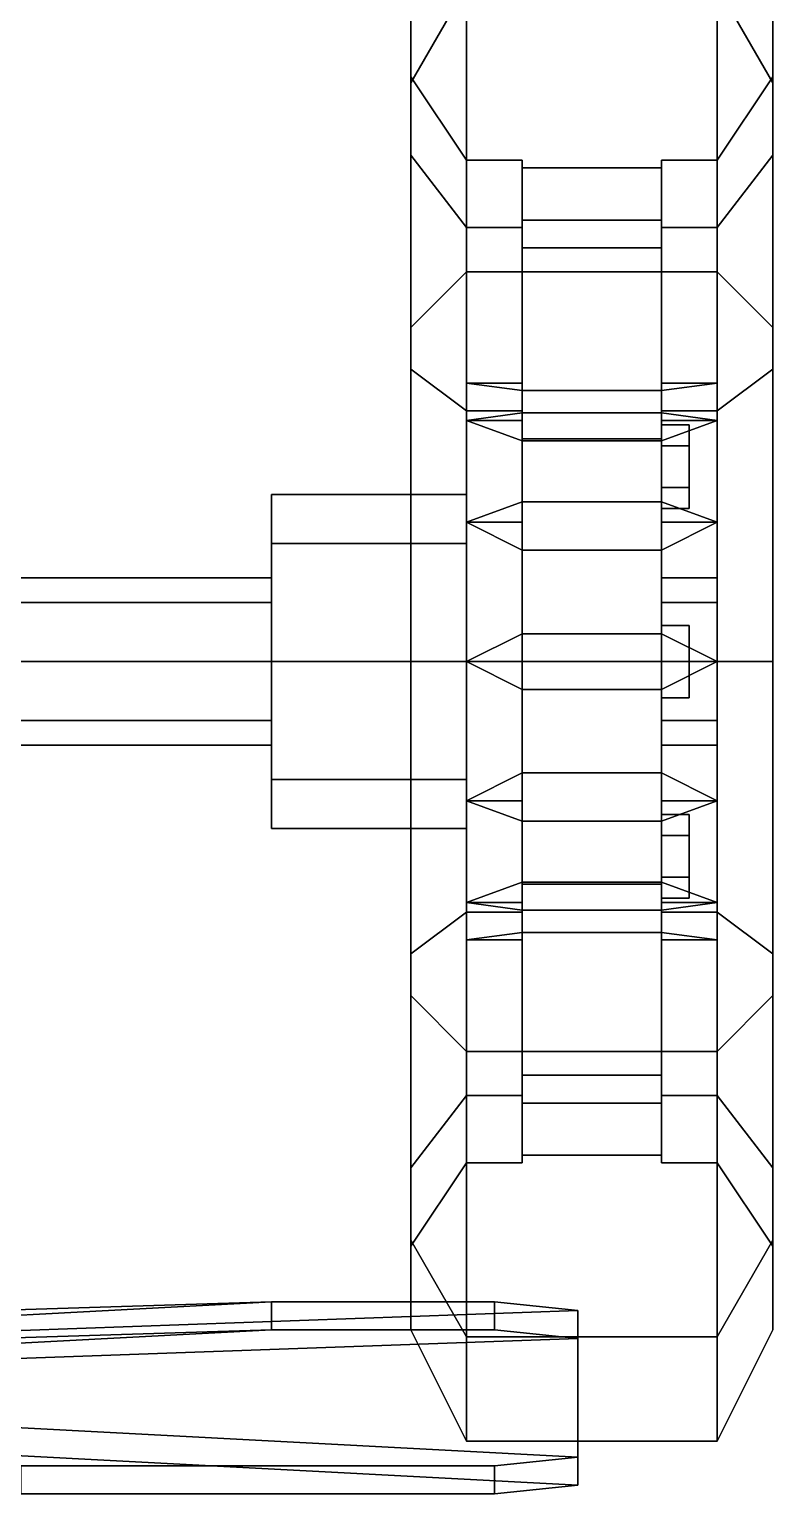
# Model space of a CAD drawing. Header units: millimetres. Extents: x -0.6 to 1, y -1.8 to 8.8.
# Drawn here: x 0.353 to 0.62, y -0.299 to 0.227 of the extents above; entities that cross this region are included whole.
import ezdxf

# ---------------------------------------------------------------- set-up
doc = ezdxf.new("R2010")
doc.units = ezdxf.units.MM
doc.layers.add('turret', color=2, linetype='Continuous')
doc.layers.add('wheels', color=2, linetype='Continuous')

msp = doc.modelspace()

# ---------------------------------------------------------------- linework, layer by layer
for points in [[(0.44, 0.03, 0.27), (0.44, 0.02121, 0.29121), (0.44, 0.04243, 0.31243), (0.44, 0.06, 0.27)], [(0.44, 0.02121, 0.24879), (0.44, 0.03, 0.27), (0.44, 0.06, 0.27), (0.44, 0.04243, 0.22757)], [(0.44, 0.04243, 0.22757), (0.44, 0.06, 0.27), (0.51, 0.06, 0.27), (0.51, 0.04243, 0.22757)], [(0.44, 0.06, 0.27), (0.44, 0.04243, 0.31243), (0.51, 0.04243, 0.31243), (0.51, 0.06, 0.27)], [(0.44, 0, 0.24), (0.44, 0.02121, 0.24879), (0.44, 0.04243, 0.22757), (0.44, 0, 0.21)], [(0.44, 0.02121, 0.29121), (0.44, 0, 0.3), (0.44, 0, 0.33), (0.44, 0.04243, 0.31243)], [(0.44, 0, 0.21), (0.44, 0.04243, 0.22757), (0.51, 0.04243, 0.22757), (0.51, 0, 0.21)], [(0.44, 0.04243, 0.31243), (0.44, 0, 0.33), (0.51, 0, 0.33), (0.51, 0.04243, 0.31243)], [(0.44, 0.03, 0.27), (0.44, 0.02121, 0.24879), (0.26, 0.02121, 0.24879), (0.26, 0.03, 0.27)], [(0.44, 0.02121, 0.29121), (0.44, 0.03, 0.27), (0.26, 0.03, 0.27), (0.26, 0.02121, 0.29121)], [(0.44, 0.02121, 0.24879), (0.44, 0, 0.24), (0.26, 0, 0.24), (0.26, 0.02121, 0.24879)], [(0.44, 0, 0.3), (0.44, 0.02121, 0.29121), (0.26, 0.02121, 0.29121), (0.26, 0, 0.3)], [(0.44, 0, 0.24), (0.44, -0.02121, 0.24879), (0.26, -0.02121, 0.24879), (0.26, 0, 0.24)], [(0.44, -0.02121, 0.29121), (0.44, 0, 0.3), (0.26, 0, 0.3), (0.26, -0.02121, 0.29121)], [(0.44, -0.02121, 0.24879), (0.44, 0, 0.24), (0.44, 0, 0.21), (0.44, -0.04243, 0.22757)], [(0.44, -0.04243, 0.22757), (0.44, 0, 0.21), (0.51, 0, 0.21), (0.51, -0.04243, 0.22757)], [(0.44, 0, 0.33), (0.44, -0.04243, 0.31243), (0.51, -0.04243, 0.31243), (0.51, 0, 0.33)], [(0.44, 0, 0.3), (0.44, -0.02121, 0.29121), (0.44, -0.04243, 0.31243), (0.44, 0, 0.33)], [(0.44, -0.02121, 0.24879), (0.44, -0.03, 0.27), (0.26, -0.03, 0.27), (0.26, -0.02121, 0.24879)], [(0.44, -0.03, 0.27), (0.44, -0.02121, 0.29121), (0.26, -0.02121, 0.29121), (0.26, -0.03, 0.27)], [(0.44, -0.03, 0.27), (0.44, -0.02121, 0.24879), (0.44, -0.04243, 0.22757), (0.44, -0.06, 0.27)], [(0.44, -0.02121, 0.29121), (0.44, -0.03, 0.27), (0.44, -0.06, 0.27), (0.44, -0.04243, 0.31243)], [(0.44, -0.06, 0.27), (0.44, -0.04243, 0.22757), (0.51, -0.04243, 0.22757), (0.51, -0.06, 0.27)], [(0.44, -0.04243, 0.31243), (0.44, -0.06, 0.27), (0.51, -0.06, 0.27), (0.51, -0.04243, 0.31243)]]:
    msp.add_3dface(points)
at = {"layer": 'turret'}
for points in [[(0.03, -0.25169, 0.94), (0.44, -0.23, 1.08), (0.52, -0.23, 1.08), (0.55, -0.2331, 1.06)], [(0.03, -0.25169, 0.94), (0.19, -0.23775, 1.03), (0.44, -0.23, 1.08)], [(0.44, -0.23, 1.08), (0.19, -0.23775, 1.03), (0.19, -0.24775, 1.03), (0.44, -0.24, 1.08)], [(0.52, -0.23, 1.08), (0.44, -0.23, 1.08), (0.44, -0.24, 1.08), (0.52, -0.24, 1.08)], [(0.55, -0.2331, 1.06), (0.52, -0.23, 1.08), (0.52, -0.24, 1.08), (0.55, -0.2431, 1.06)], [(0.08, -0.26099, 0.88), (0.03, -0.25169, 0.94), (0.55, -0.2331, 1.06), (0.55, -0.28577, 0.72)], [(0.55, -0.28577, 0.72), (0.55, -0.2331, 1.06), (0.55, -0.2431, 1.06), (0.55, -0.29577, 0.72)], [(0.55, -0.2431, 1.06), (0.52, -0.24, 1.08), (0.44, -0.24, 1.08), (0.03, -0.26169, 0.94)], [(0.44, -0.24, 1.08), (0.44, -0.24, 1.08), (0.19, -0.24775, 1.03), (0.03, -0.26169, 0.94)], [(0.55, -0.29577, 0.72), (0.55, -0.2431, 1.06), (0.03, -0.26169, 0.94), (0.08, -0.27099, 0.88)], [(0.08, -0.26099, 0.88), (0.55, -0.28577, 0.72), (0.52, -0.28887, 0.7), (0.35, -0.28887, 0.7)], [(0.35, -0.29887, 0.7), (0.52, -0.29887, 0.7), (0.55, -0.29577, 0.72), (0.08, -0.27099, 0.88)], [(0.35, -0.28887, 0.7), (0.52, -0.28887, 0.7), (0.52, -0.29887, 0.7), (0.35, -0.29887, 0.7)], [(0.52, -0.28887, 0.7), (0.55, -0.28577, 0.72), (0.55, -0.29577, 0.72), (0.52, -0.29887, 0.7)]]:
    msp.add_3dface(points, dxfattribs=at)
at = {"layer": 'wheels'}
for points in [[(0.51, 0.28, 0.27), (0.51, 0.24249, 0.13), (0.49, 0.20785, 0.15), (0.49, 0.24, 0.27)], [(0.51, 0.24249, 0.41), (0.51, 0.28, 0.27), (0.49, 0.24, 0.27), (0.49, 0.20785, 0.39)], [(0.6, 0.24249, 0.13), (0.6, 0.28, 0.27), (0.62, 0.24, 0.27), (0.62, 0.20785, 0.15)], [(0.6, 0.28, 0.27), (0.6, 0.24249, 0.41), (0.62, 0.20785, 0.39), (0.62, 0.24, 0.27)], [(0.51, 0.14, 0.51249), (0.51, 0.24249, 0.41), (0.49, 0.20785, 0.39), (0.49, 0.12, 0.47785)], [(0.51, 0.24249, 0.13), (0.51, 0.14, 0.02751), (0.49, 0.12, 0.06215), (0.49, 0.20785, 0.15)], [(0.51, 0.24249, 0.41), (0.51, 0.14, 0.51249), (0.6, 0.14, 0.51249), (0.6, 0.24249, 0.41)], [(0.51, 0.14, 0.02751), (0.51, 0.24249, 0.13), (0.6, 0.24249, 0.13), (0.6, 0.14, 0.02751)], [(0.6, 0.24249, 0.41), (0.6, 0.14, 0.51249), (0.62, 0.12, 0.47785), (0.62, 0.20785, 0.39)], [(0.6, 0.14, 0.02751), (0.6, 0.24249, 0.13), (0.62, 0.20785, 0.15), (0.62, 0.12, 0.06215)], [(0.49, 0.24, 0.27), (0.49, 0.20785, 0.15), (0.49, 0.18187, 0.165), (0.49, 0.21, 0.27)], [(0.49, 0.20785, 0.39), (0.49, 0.24, 0.27), (0.49, 0.21, 0.27), (0.49, 0.18187, 0.375)], [(0.62, 0.20785, 0.15), (0.62, 0.24, 0.27), (0.62, 0.21, 0.27), (0.62, 0.18187, 0.165)], [(0.62, 0.24, 0.27), (0.62, 0.20785, 0.39), (0.62, 0.18187, 0.375), (0.62, 0.21, 0.27)], [(0.49, 0.18187, 0.375), (0.49, 0.21, 0.27), (0.51, 0.18, 0.27), (0.51, 0.15588, 0.36)], [(0.49, 0.21, 0.27), (0.49, 0.18187, 0.165), (0.51, 0.15588, 0.18), (0.51, 0.18, 0.27)], [(0.49, 0.12, 0.47785), (0.49, 0.20785, 0.39), (0.49, 0.18187, 0.375), (0.49, 0.105, 0.45187)], [(0.49, 0.20785, 0.15), (0.49, 0.12, 0.06215), (0.49, 0.105, 0.08813), (0.49, 0.18187, 0.165)], [(0.62, 0.21, 0.27), (0.62, 0.18187, 0.375), (0.6, 0.15588, 0.36), (0.6, 0.18, 0.27)], [(0.62, 0.18187, 0.165), (0.62, 0.21, 0.27), (0.6, 0.18, 0.27), (0.6, 0.15588, 0.18)], [(0.62, 0.20785, 0.39), (0.62, 0.12, 0.47785), (0.62, 0.105, 0.45187), (0.62, 0.18187, 0.375)], [(0.62, 0.12, 0.06215), (0.62, 0.20785, 0.15), (0.62, 0.18187, 0.165), (0.62, 0.105, 0.08813)], [(0.49, 0.18187, 0.165), (0.49, 0.105, 0.08813), (0.51, 0.09, 0.11412), (0.51, 0.15588, 0.18)], [(0.49, 0.105, 0.45187), (0.49, 0.18187, 0.375), (0.51, 0.15588, 0.36), (0.51, 0.09, 0.42588)], [(0.51, 0.15588, 0.36), (0.51, 0.18, 0.27), (0.53, 0.18, 0.27), (0.53, 0.15588, 0.36)], [(0.51, 0.18, 0.27), (0.51, 0.15588, 0.18), (0.53, 0.15588, 0.18), (0.53, 0.18, 0.27)], [(0.53, 0.1, 0.27), (0.53, 0.18, 0.27), (0.53, 0.17732, 0.26), (0.53, 0.09732, 0.26)], [(0.53, 0.09732, 0.28), (0.53, 0.17732, 0.28), (0.53, 0.18, 0.27), (0.53, 0.1, 0.27)], [(0.53, 0.1, 0.27), (0.53, 0.18, 0.27), (0.53, 0.17732, 0.26), (0.53, 0.09732, 0.26)], [(0.53, 0.09732, 0.28), (0.53, 0.17732, 0.28), (0.53, 0.18, 0.27), (0.53, 0.1, 0.27)], [(0.6, 0.18, 0.27), (0.6, 0.15588, 0.36), (0.58, 0.15588, 0.36), (0.58, 0.18, 0.27)], [(0.6, 0.15588, 0.18), (0.6, 0.18, 0.27), (0.58, 0.18, 0.27), (0.58, 0.15588, 0.18)], [(0.58, 0.09732, 0.26), (0.58, 0.17732, 0.26), (0.58, 0.18, 0.27), (0.58, 0.1, 0.27)], [(0.58, 0.1, 0.27), (0.58, 0.18, 0.27), (0.58, 0.17732, 0.28), (0.58, 0.09732, 0.28)], [(0.62, 0.105, 0.08813), (0.62, 0.18187, 0.165), (0.6, 0.15588, 0.18), (0.6, 0.09, 0.11412)], [(0.62, 0.18187, 0.375), (0.62, 0.105, 0.45187), (0.6, 0.09, 0.42588), (0.6, 0.15588, 0.36)], [(0.53, 0.15856, 0.35), (0.53, 0.17732, 0.28), (0.58, 0.17732, 0.28), (0.58, 0.15856, 0.35)], [(0.53, 0.17732, 0.26), (0.53, 0.15856, 0.19), (0.58, 0.15856, 0.19), (0.58, 0.17732, 0.26)], [(0.53, 0.09732, 0.26), (0.53, 0.17732, 0.26), (0.58, 0.17732, 0.26), (0.58, 0.09732, 0.26)], [(0.58, 0.09732, 0.28), (0.58, 0.17732, 0.28), (0.53, 0.17732, 0.28), (0.53, 0.09732, 0.28)], [(0.53, 0.0866, 0.32), (0.53, 0.15588, 0.36), (0.53, 0.15856, 0.35), (0.53, 0.08928, 0.31)], [(0.53, 0.08928, 0.31), (0.53, 0.15856, 0.35), (0.58, 0.15856, 0.35), (0.58, 0.08928, 0.31)], [(0.53, 0.0866, 0.32), (0.53, 0.15588, 0.36), (0.53, 0.15856, 0.35), (0.53, 0.08928, 0.31)], [(0.53, 0.08928, 0.23), (0.53, 0.15856, 0.19), (0.53, 0.15588, 0.18), (0.53, 0.0866, 0.22)], [(0.53, 0.08928, 0.23), (0.53, 0.15856, 0.19), (0.53, 0.15588, 0.18), (0.53, 0.0866, 0.22)], [(0.58, 0.08928, 0.23), (0.58, 0.15856, 0.19), (0.53, 0.15856, 0.19), (0.53, 0.08928, 0.23)], [(0.58, 0.08928, 0.31), (0.58, 0.15856, 0.35), (0.58, 0.15588, 0.36), (0.58, 0.0866, 0.32)], [(0.58, 0.0866, 0.22), (0.58, 0.15588, 0.18), (0.58, 0.15856, 0.19), (0.58, 0.08928, 0.23)], [(0.51, 0.15588, 0.18), (0.51, 0.09, 0.11412), (0.53, 0.09, 0.11412), (0.53, 0.15588, 0.18)], [(0.51, 0.09, 0.42588), (0.51, 0.15588, 0.36), (0.53, 0.15588, 0.36), (0.53, 0.09, 0.42588)], [(0.53, 0.07928, 0.32732), (0.53, 0.14856, 0.36732), (0.53, 0.15588, 0.36), (0.53, 0.0866, 0.32)], [(0.53, 0.07928, 0.32732), (0.53, 0.14856, 0.36732), (0.53, 0.15588, 0.36), (0.53, 0.0866, 0.32)], [(0.53, 0.0866, 0.22), (0.53, 0.15588, 0.18), (0.53, 0.14856, 0.17268), (0.53, 0.07928, 0.21268)], [(0.53, 0.0866, 0.22), (0.53, 0.15588, 0.18), (0.53, 0.14856, 0.17268), (0.53, 0.07928, 0.21268)], [(0.6, 0.09, 0.11412), (0.6, 0.15588, 0.18), (0.58, 0.15588, 0.18), (0.58, 0.09, 0.11412)], [(0.6, 0.15588, 0.36), (0.6, 0.09, 0.42588), (0.58, 0.09, 0.42588), (0.58, 0.15588, 0.36)], [(0.58, 0.0866, 0.32), (0.58, 0.15588, 0.36), (0.58, 0.14856, 0.36732), (0.58, 0.07928, 0.32732)], [(0.58, 0.07928, 0.21268), (0.58, 0.14856, 0.17268), (0.58, 0.15588, 0.18), (0.58, 0.0866, 0.22)], [(0.53, 0.14856, 0.17268), (0.53, 0.09732, 0.12144), (0.58, 0.09732, 0.12144), (0.58, 0.14856, 0.17268)], [(0.53, 0.09732, 0.41856), (0.53, 0.14856, 0.36732), (0.58, 0.14856, 0.36732), (0.58, 0.09732, 0.41856)], [(0.58, 0.07928, 0.32732), (0.58, 0.14856, 0.36732), (0.53, 0.14856, 0.36732), (0.53, 0.07928, 0.32732)], [(0.53, 0.07928, 0.21268), (0.53, 0.14856, 0.17268), (0.58, 0.14856, 0.17268), (0.58, 0.07928, 0.21268)], [(0.51, 0, 0.55), (0.51, 0.14, 0.51249), (0.49, 0.12, 0.47785), (0.49, 0, 0.51)], [(0.51, 0.14, 0.02751), (0.51, 0, -0.01), (0.49, 0, 0.03), (0.49, 0.12, 0.06215)], [(0.51, 0.14, 0.51249), (0.51, 0, 0.55), (0.6, 0, 0.55), (0.6, 0.14, 0.51249)], [(0.51, 0, -0.01), (0.51, 0.14, 0.02751), (0.6, 0.14, 0.02751), (0.6, 0, -0.01)], [(0.6, 0.14, 0.51249), (0.6, 0, 0.55), (0.62, 0, 0.51), (0.62, 0.12, 0.47785)], [(0.6, 0, -0.01), (0.6, 0.14, 0.02751), (0.62, 0.12, 0.06215), (0.62, 0, 0.03)], [(0.49, 0, 0.51), (0.49, 0.12, 0.47785), (0.49, 0.105, 0.45187), (0.49, 0, 0.48)], [(0.49, 0.12, 0.06215), (0.49, 0, 0.03), (0.49, 0, 0.06), (0.49, 0.105, 0.08813)], [(0.62, 0.12, 0.47785), (0.62, 0, 0.51), (0.62, 0, 0.48), (0.62, 0.105, 0.45187)], [(0.62, 0, 0.03), (0.62, 0.12, 0.06215), (0.62, 0.105, 0.08813), (0.62, 0, 0.06)], [(0.49, 0, 0.48), (0.49, 0.105, 0.45187), (0.51, 0.09, 0.42588), (0.51, 0, 0.45)], [(0.49, 0.105, 0.08813), (0.49, 0, 0.06), (0.51, 0, 0.09), (0.51, 0.09, 0.11412)], [(0.51, -0.05, 0.3566), (0.51, 0.0866, 0.32), (0.51, 0.1, 0.27), (0.51, -0.0866, 0.32)], [(0.53, 0.08928, 0.31), (0.53, 0.09732, 0.28), (0.51, 0.1, 0.27), (0.51, 0.0866, 0.32)], [(0.51, -0.0866, 0.32), (0.51, 0.1, 0.27), (0.51, 0.0866, 0.22), (0.51, -0.1, 0.27)], [(0.53, 0.08928, 0.31), (0.53, 0.09732, 0.28), (0.51, 0.1, 0.27), (0.51, 0.0866, 0.32)], [(0.53, 0.09732, 0.26), (0.53, 0.08928, 0.23), (0.51, 0.0866, 0.22), (0.51, 0.1, 0.27)], [(0.53, 0.1, 0.27), (0.53, 0.09732, 0.26), (0.51, 0.1, 0.27)], [(0.53, 0.09732, 0.28), (0.53, 0.1, 0.27), (0.51, 0.1, 0.27)], [(0.53, 0.09732, 0.28), (0.53, 0.1, 0.27), (0.51, 0.1, 0.27)], [(0.53, 0.09732, 0.26), (0.53, 0.08928, 0.23), (0.51, 0.0866, 0.22), (0.51, 0.1, 0.27)], [(0.53, 0.1, 0.27), (0.53, 0.09732, 0.26), (0.51, 0.1, 0.27)], [(0.58, 0.09732, 0.28), (0.58, 0.08928, 0.31), (0.6, 0.0866, 0.32), (0.6, 0.1, 0.27)], [(0.58, 0.1, 0.27), (0.58, 0.09732, 0.28), (0.6, 0.1, 0.27)], [(0.58, 0.08928, 0.23), (0.58, 0.09732, 0.26), (0.6, 0.1, 0.27), (0.6, 0.0866, 0.22)], [(0.58, 0.09732, 0.26), (0.58, 0.1, 0.27), (0.6, 0.1, 0.27)], [(0.62, 0.105, 0.45187), (0.62, 0, 0.48), (0.6, 0, 0.45), (0.6, 0.09, 0.42588)], [(0.62, 0, 0.06), (0.62, 0.105, 0.08813), (0.6, 0.09, 0.11412), (0.6, 0, 0.09)], [(0.6, -0.0866, 0.22), (0.6, 0.1, 0.27), (0.6, 0.0866, 0.32), (0.6, -0.1, 0.27)], [(0.6, -0.05, 0.1834), (0.6, 0.0866, 0.22), (0.6, 0.1, 0.27), (0.6, -0.0866, 0.22)], [(0.53, 0.05732, 0.19072), (0.53, 0.09732, 0.12144), (0.53, 0.09, 0.11412), (0.53, 0.05, 0.1834)], [(0.53, 0.05732, 0.19072), (0.53, 0.09732, 0.12144), (0.53, 0.09, 0.11412), (0.53, 0.05, 0.1834)], [(0.58, 0.05732, 0.19072), (0.58, 0.09732, 0.12144), (0.53, 0.09732, 0.12144), (0.53, 0.05732, 0.19072)], [(0.53, 0.05, 0.3566), (0.53, 0.09, 0.42588), (0.53, 0.09732, 0.41856), (0.53, 0.05732, 0.34928)], [(0.53, 0.05732, 0.34928), (0.53, 0.09732, 0.41856), (0.58, 0.09732, 0.41856), (0.58, 0.05732, 0.34928)], [(0.53, 0.05, 0.3566), (0.53, 0.09, 0.42588), (0.53, 0.09732, 0.41856), (0.53, 0.05732, 0.34928)], [(0.58, 0.08928, 0.31), (0.58, 0.09732, 0.28), (0.53, 0.09732, 0.28), (0.53, 0.08928, 0.31)], [(0.58, 0.09732, 0.26), (0.58, 0.08928, 0.23), (0.53, 0.08928, 0.23), (0.53, 0.09732, 0.26)], [(0.58, 0.05, 0.1834), (0.58, 0.09, 0.11412), (0.58, 0.09732, 0.12144), (0.58, 0.05732, 0.19072)], [(0.58, 0.05732, 0.34928), (0.58, 0.09732, 0.41856), (0.58, 0.09, 0.42588), (0.58, 0.05, 0.3566)], [(0.51, 0, 0.45), (0.51, 0.09, 0.42588), (0.53, 0.09, 0.42588), (0.53, 0, 0.45)], [(0.51, 0.09, 0.11412), (0.51, 0, 0.09), (0.53, 0, 0.09), (0.53, 0.09, 0.11412)], [(0.53, 0.05, 0.1834), (0.53, 0.09, 0.11412), (0.53, 0.08, 0.11144), (0.53, 0.04, 0.18072)], [(0.53, 0.05, 0.1834), (0.53, 0.09, 0.11412), (0.53, 0.08, 0.11144), (0.53, 0.04, 0.18072)], [(0.53, 0.04, 0.35928), (0.53, 0.08, 0.42856), (0.53, 0.09, 0.42588), (0.53, 0.05, 0.3566)], [(0.53, 0.04, 0.35928), (0.53, 0.08, 0.42856), (0.53, 0.09, 0.42588), (0.53, 0.05, 0.3566)], [(0.58, 0.04, 0.18072), (0.58, 0.08, 0.11144), (0.58, 0.09, 0.11412), (0.58, 0.05, 0.1834)], [(0.6, 0.09, 0.42588), (0.6, 0, 0.45), (0.58, 0, 0.45), (0.58, 0.09, 0.42588)], [(0.58, 0.05, 0.3566), (0.58, 0.09, 0.42588), (0.58, 0.08, 0.42856), (0.58, 0.04, 0.35928)], [(0.6, 0, 0.09), (0.6, 0.09, 0.11412), (0.58, 0.09, 0.11412), (0.58, 0, 0.09)], [(0.53, 0.0866, 0.32), (0.53, 0.08928, 0.31), (0.51, 0.0866, 0.32)], [(0.53, 0.0866, 0.32), (0.53, 0.08928, 0.31), (0.51, 0.0866, 0.32)], [(0.53, 0.08928, 0.23), (0.53, 0.0866, 0.22), (0.51, 0.0866, 0.22)], [(0.53, 0.08928, 0.23), (0.53, 0.0866, 0.22), (0.51, 0.0866, 0.22)], [(0.51, 0, 0.37), (0.51, 0.05, 0.3566), (0.51, 0.0866, 0.32), (0.51, -0.05, 0.3566)], [(0.53, 0.05732, 0.34928), (0.53, 0.07928, 0.32732), (0.51, 0.0866, 0.32), (0.51, 0.05, 0.3566)], [(0.53, 0.07928, 0.32732), (0.53, 0.0866, 0.32), (0.51, 0.0866, 0.32)], [(0.53, 0.05732, 0.34928), (0.53, 0.07928, 0.32732), (0.51, 0.0866, 0.32), (0.51, 0.05, 0.3566)], [(0.53, 0.07928, 0.32732), (0.53, 0.0866, 0.32), (0.51, 0.0866, 0.32)], [(0.53, 0.07928, 0.21268), (0.53, 0.05732, 0.19072), (0.51, 0.05, 0.1834), (0.51, 0.0866, 0.22)], [(0.53, 0.0866, 0.22), (0.53, 0.07928, 0.21268), (0.51, 0.0866, 0.22)], [(0.51, -0.1, 0.27), (0.51, 0.0866, 0.22), (0.51, 0.05, 0.1834), (0.51, -0.0866, 0.22)], [(0.53, 0.07928, 0.21268), (0.53, 0.05732, 0.19072), (0.51, 0.05, 0.1834), (0.51, 0.0866, 0.22)], [(0.53, 0.0866, 0.22), (0.53, 0.07928, 0.21268), (0.51, 0.0866, 0.22)], [(0.58, 0.08928, 0.31), (0.58, 0.0866, 0.32), (0.6, 0.0866, 0.32)], [(0.58, 0.0866, 0.22), (0.58, 0.08928, 0.23), (0.6, 0.0866, 0.22)], [(0.58, 0.07928, 0.32732), (0.58, 0.05732, 0.34928), (0.6, 0.05, 0.3566), (0.6, 0.0866, 0.32)], [(0.58, 0.0866, 0.32), (0.58, 0.07928, 0.32732), (0.6, 0.0866, 0.32)], [(0.58, 0.05732, 0.19072), (0.58, 0.07928, 0.21268), (0.6, 0.0866, 0.22), (0.6, 0.05, 0.1834)], [(0.58, 0.07928, 0.21268), (0.58, 0.0866, 0.22), (0.6, 0.0866, 0.22)], [(0.58, 0.0775, 0.25701), (0.58, 0.085, 0.27), (0.59, 0.085, 0.27), (0.59, 0.0775, 0.25701)], [(0.58, 0.085, 0.27), (0.58, 0.0775, 0.28299), (0.59, 0.0775, 0.28299), (0.59, 0.085, 0.27)], [(0.59, 0.0625, 0.25701), (0.59, 0.0775, 0.25701), (0.59, 0.085, 0.27), (0.59, 0.055, 0.27)], [(0.59, 0.055, 0.27), (0.59, 0.085, 0.27), (0.59, 0.0775, 0.28299), (0.59, 0.0625, 0.28299)], [(0.6, -0.1, 0.27), (0.6, 0.0866, 0.32), (0.6, 0.05, 0.3566), (0.6, -0.0866, 0.32)], [(0.6, 0, 0.17), (0.6, 0.05, 0.1834), (0.6, 0.0866, 0.22), (0.6, -0.05, 0.1834)], [(0.53, 0.04, 0.18072), (0.53, 0.08, 0.11144), (0.58, 0.08, 0.11144), (0.58, 0.04, 0.18072)], [(0.53, 0.01, 0.44732), (0.53, 0.08, 0.42856), (0.58, 0.08, 0.42856), (0.58, 0.01, 0.44732)], [(0.58, 0.04, 0.35928), (0.58, 0.08, 0.42856), (0.53, 0.08, 0.42856), (0.53, 0.04, 0.35928)], [(0.53, 0.08, 0.11144), (0.53, 0.01, 0.09268), (0.58, 0.01, 0.09268), (0.58, 0.08, 0.11144)], [(0.58, 0.05732, 0.34928), (0.58, 0.07928, 0.32732), (0.53, 0.07928, 0.32732), (0.53, 0.05732, 0.34928)], [(0.58, 0.07928, 0.21268), (0.58, 0.05732, 0.19072), (0.53, 0.05732, 0.19072), (0.53, 0.07928, 0.21268)], [(0.58, 0.0625, 0.25701), (0.58, 0.0775, 0.25701), (0.59, 0.0775, 0.25701), (0.59, 0.0625, 0.25701)], [(0.58, 0.0775, 0.28299), (0.58, 0.0625, 0.28299), (0.59, 0.0625, 0.28299), (0.59, 0.0775, 0.28299)], [(0.58, 0.055, 0.27), (0.58, 0.0625, 0.25701), (0.59, 0.0625, 0.25701), (0.59, 0.055, 0.27)], [(0.58, 0.0625, 0.28299), (0.58, 0.055, 0.27), (0.59, 0.055, 0.27), (0.59, 0.0625, 0.28299)], [(0.53, 0.05, 0.3566), (0.53, 0.05732, 0.34928), (0.51, 0.05, 0.3566)], [(0.53, 0.05, 0.3566), (0.53, 0.05732, 0.34928), (0.51, 0.05, 0.3566)], [(0.53, 0.05732, 0.19072), (0.53, 0.05, 0.1834), (0.51, 0.05, 0.1834)], [(0.53, 0.05732, 0.19072), (0.53, 0.05, 0.1834), (0.51, 0.05, 0.1834)], [(0.58, 0.05732, 0.34928), (0.58, 0.05, 0.3566), (0.6, 0.05, 0.3566)], [(0.58, 0.05, 0.1834), (0.58, 0.05732, 0.19072), (0.6, 0.05, 0.1834)], [(0.53, 0.04, 0.35928), (0.53, 0.05, 0.3566), (0.51, 0.05, 0.3566)], [(0.53, 0.01, 0.36732), (0.53, 0.04, 0.35928), (0.51, 0.05, 0.3566), (0.51, 0, 0.37)], [(0.53, 0.01, 0.36732), (0.53, 0.04, 0.35928), (0.51, 0.05, 0.3566), (0.51, 0, 0.37)], [(0.53, 0.04, 0.35928), (0.53, 0.05, 0.3566), (0.51, 0.05, 0.3566)], [(0.51, -0.0866, 0.22), (0.51, 0.05, 0.1834), (0.51, 0, 0.17), (0.51, -0.05, 0.1834)], [(0.53, 0.04, 0.18072), (0.53, 0.01, 0.17268), (0.51, 0, 0.17), (0.51, 0.05, 0.1834)], [(0.53, 0.05, 0.1834), (0.53, 0.04, 0.18072), (0.51, 0.05, 0.1834)], [(0.53, 0.05, 0.1834), (0.53, 0.04, 0.18072), (0.51, 0.05, 0.1834)], [(0.53, 0.04, 0.18072), (0.53, 0.01, 0.17268), (0.51, 0, 0.17), (0.51, 0.05, 0.1834)], [(0.58, 0.04, 0.35928), (0.58, 0.01, 0.36732), (0.6, 0, 0.37), (0.6, 0.05, 0.3566)], [(0.58, 0.05, 0.3566), (0.58, 0.04, 0.35928), (0.6, 0.05, 0.3566)], [(0.58, 0.04, 0.18072), (0.58, 0.05, 0.1834), (0.6, 0.05, 0.1834)], [(0.58, 0.01, 0.17268), (0.58, 0.04, 0.18072), (0.6, 0.05, 0.1834), (0.6, 0, 0.17)], [(0.6, -0.0866, 0.32), (0.6, 0.05, 0.3566), (0.6, 0, 0.37), (0.6, -0.05, 0.3566)], [(0.58, 0.01, 0.36732), (0.58, 0.04, 0.35928), (0.53, 0.04, 0.35928), (0.53, 0.01, 0.36732)], [(0.58, 0.04, 0.18072), (0.58, 0.01, 0.17268), (0.53, 0.01, 0.17268), (0.53, 0.04, 0.18072)], [(0.58, 0.02121, 0.24879), (0.58, 0.03, 0.27), (0.6, 0.03, 0.27), (0.6, 0.02121, 0.24879)], [(0.58, 0.03, 0.27), (0.58, 0.02121, 0.29121), (0.6, 0.02121, 0.29121), (0.6, 0.03, 0.27)], [(0.6, 0, 0.24), (0.6, 0.02121, 0.24879), (0.6, 0.03, 0.27), (0.6, -0.02121, 0.24879)], [(0.6, -0.02121, 0.24879), (0.6, 0.03, 0.27), (0.6, 0.02121, 0.29121), (0.6, -0.03, 0.27)], [(0.58, 0, 0.24), (0.58, 0.02121, 0.24879), (0.6, 0.02121, 0.24879), (0.6, 0, 0.24)], [(0.58, 0.02121, 0.29121), (0.58, 0, 0.3), (0.6, 0, 0.3), (0.6, 0.02121, 0.29121)], [(0.6, -0.03, 0.27), (0.6, 0.02121, 0.29121), (0.6, 0, 0.3), (0.6, -0.02121, 0.29121)], [(0.58, 0.01299, 0.3475), (0.58, 0, 0.355), (0.59, 0, 0.355), (0.59, 0.01299, 0.3475)], [(0.58, 0.01299, 0.3325), (0.58, 0.01299, 0.3475), (0.59, 0.01299, 0.3475), (0.59, 0.01299, 0.3325)], [(0.58, 0, 0.325), (0.58, 0.01299, 0.3325), (0.59, 0.01299, 0.3325), (0.59, 0, 0.325)], [(0.58, 0.01299, 0.2075), (0.58, 0, 0.215), (0.59, 0, 0.215), (0.59, 0.01299, 0.2075)], [(0.58, 0.01299, 0.1925), (0.58, 0.01299, 0.2075), (0.59, 0.01299, 0.2075), (0.59, 0.01299, 0.1925)], [(0.58, 0, 0.185), (0.58, 0.01299, 0.1925), (0.59, 0.01299, 0.1925), (0.59, 0, 0.185)], [(0.59, 0.01299, 0.3325), (0.59, 0.01299, 0.3475), (0.59, 0, 0.355), (0.59, 0, 0.325)], [(0.59, 0, 0.215), (0.59, 0, 0.185), (0.59, 0.01299, 0.1925), (0.59, 0.01299, 0.2075)], [(0.53, 0, 0.37), (0.53, 0.01, 0.36732), (0.51, 0, 0.37)], [(0.53, 0, 0.37), (0.53, 0.01, 0.36732), (0.51, 0, 0.37)], [(0.53, 0.01, 0.17268), (0.53, 0, 0.17), (0.51, 0, 0.17)], [(0.53, 0.01, 0.17268), (0.53, 0, 0.17), (0.51, 0, 0.17)], [(0.53, 0.01, 0.17268), (0.53, 0.01, 0.09268), (0.53, 0, 0.09), (0.53, 0, 0.17)], [(0.53, 0.01, 0.17268), (0.53, 0.01, 0.09268), (0.53, 0, 0.09), (0.53, 0, 0.17)], [(0.58, 0.01, 0.17268), (0.58, 0.01, 0.09268), (0.53, 0.01, 0.09268), (0.53, 0.01, 0.17268)], [(0.53, 0, 0.37), (0.53, 0, 0.45), (0.53, 0.01, 0.44732), (0.53, 0.01, 0.36732)], [(0.53, 0, 0.37), (0.53, 0, 0.45), (0.53, 0.01, 0.44732), (0.53, 0.01, 0.36732)], [(0.53, 0.01, 0.36732), (0.53, 0.01, 0.44732), (0.58, 0.01, 0.44732), (0.58, 0.01, 0.36732)], [(0.58, 0, 0.17), (0.58, 0, 0.09), (0.58, 0.01, 0.09268), (0.58, 0.01, 0.17268)], [(0.58, 0.01, 0.36732), (0.58, 0, 0.37), (0.6, 0, 0.37)], [(0.58, 0.01, 0.36732), (0.58, 0.01, 0.44732), (0.58, 0, 0.45), (0.58, 0, 0.37)], [(0.58, 0, 0.17), (0.58, 0.01, 0.17268), (0.6, 0, 0.17)], [(0.49, -0.105, 0.45187), (0.49, 0, 0.48), (0.51, 0, 0.45), (0.51, -0.09, 0.42588)], [(0.51, 0, -0.01), (0.51, -0.14, 0.02751), (0.49, -0.12, 0.06215), (0.49, 0, 0.03)], [(0.49, 0, 0.03), (0.49, -0.12, 0.06215), (0.49, -0.105, 0.08813), (0.49, 0, 0.06)], [(0.49, 0, 0.06), (0.49, -0.105, 0.08813), (0.51, -0.09, 0.11412), (0.51, 0, 0.09)], [(0.51, 0, 0.55), (0.51, -0.14, 0.51249), (0.6, -0.14, 0.51249), (0.6, 0, 0.55)], [(0.53, -0.04, 0.35928), (0.53, -0.01, 0.36732), (0.51, 0, 0.37), (0.51, -0.05, 0.3566)], [(0.53, -0.01, 0.36732), (0.53, 0, 0.37), (0.51, 0, 0.37)], [(0.53, -0.04, 0.35928), (0.53, -0.01, 0.36732), (0.51, 0, 0.37), (0.51, -0.05, 0.3566)], [(0.53, -0.01, 0.36732), (0.53, 0, 0.37), (0.51, 0, 0.37)], [(0.53, -0.01, 0.17268), (0.53, -0.04, 0.18072), (0.51, -0.05, 0.1834), (0.51, 0, 0.17)], [(0.53, 0, 0.17), (0.53, -0.01, 0.17268), (0.51, 0, 0.17)], [(0.53, -0.01, 0.17268), (0.53, -0.04, 0.18072), (0.51, -0.05, 0.1834), (0.51, 0, 0.17)], [(0.53, 0, 0.17), (0.53, -0.01, 0.17268), (0.51, 0, 0.17)], [(0.51, -0.14, 0.02751), (0.51, 0, -0.01), (0.6, 0, -0.01), (0.6, -0.14, 0.02751)], [(0.51, 0, 0.09), (0.51, -0.09, 0.11412), (0.53, -0.09, 0.11412), (0.53, 0, 0.09)], [(0.53, 0, 0.17), (0.53, 0, 0.09), (0.53, -0.01, 0.09268), (0.53, -0.01, 0.17268)], [(0.53, -0.01, 0.36732), (0.53, -0.01, 0.44732), (0.53, 0, 0.45), (0.53, 0, 0.37)], [(0.58, -0.01299, 0.3325), (0.58, 0, 0.325), (0.59, 0, 0.325), (0.59, -0.01299, 0.3325)], [(0.58, 0, 0.355), (0.58, -0.01299, 0.3475), (0.59, -0.01299, 0.3475), (0.59, 0, 0.355)], [(0.58, -0.01, 0.36732), (0.58, -0.04, 0.35928), (0.6, -0.05, 0.3566), (0.6, 0, 0.37)], [(0.58, 0, 0.37), (0.58, -0.01, 0.36732), (0.6, 0, 0.37)], [(0.6, 0, 0.45), (0.6, -0.09, 0.42588), (0.58, -0.09, 0.42588), (0.58, 0, 0.45)], [(0.58, 0, 0.37), (0.58, 0, 0.45), (0.58, -0.01, 0.44732), (0.58, -0.01, 0.36732)], [(0.58, 0, 0.3), (0.58, -0.02121, 0.29121), (0.6, -0.02121, 0.29121), (0.6, 0, 0.3)], [(0.58, -0.04, 0.18072), (0.58, -0.01, 0.17268), (0.6, 0, 0.17), (0.6, -0.05, 0.1834)], [(0.58, -0.01, 0.17268), (0.58, 0, 0.17), (0.6, 0, 0.17)], [(0.59, 0, 0.325), (0.59, 0, 0.355), (0.59, -0.01299, 0.3475), (0.59, -0.01299, 0.3325)], [(0.62, 0, 0.48), (0.62, -0.105, 0.45187), (0.6, -0.09, 0.42588), (0.6, 0, 0.45)], [(0.6, 0, 0.55), (0.6, -0.14, 0.51249), (0.62, -0.12, 0.47785), (0.62, 0, 0.51)], [(0.62, -0.105, 0.08813), (0.62, 0, 0.06), (0.6, 0, 0.09), (0.6, -0.09, 0.11412)], [(0.62, 0, 0.51), (0.62, -0.12, 0.47785), (0.62, -0.105, 0.45187), (0.62, 0, 0.48)], [(0.49, -0.12, 0.47785), (0.49, 0, 0.51), (0.49, 0, 0.48), (0.49, -0.105, 0.45187)], [(0.51, -0.14, 0.51249), (0.51, 0, 0.55), (0.49, 0, 0.51), (0.49, -0.12, 0.47785)], [(0.51, -0.09, 0.42588), (0.51, 0, 0.45), (0.53, 0, 0.45), (0.53, -0.09, 0.42588)], [(0.53, 0, 0.17), (0.53, 0, 0.09), (0.53, -0.01, 0.09268), (0.53, -0.01, 0.17268)], [(0.53, -0.01, 0.36732), (0.53, -0.01, 0.44732), (0.53, 0, 0.45), (0.53, 0, 0.37)], [(0.58, -0.01, 0.17268), (0.58, -0.01, 0.09268), (0.58, 0, 0.09), (0.58, 0, 0.17)], [(0.58, -0.01299, 0.1925), (0.58, 0, 0.185), (0.59, 0, 0.185), (0.59, -0.01299, 0.1925)], [(0.58, 0, 0.215), (0.58, -0.01299, 0.2075), (0.59, -0.01299, 0.2075), (0.59, 0, 0.215)], [(0.58, -0.02121, 0.24879), (0.58, 0, 0.24), (0.6, 0, 0.24), (0.6, -0.02121, 0.24879)], [(0.6, -0.09, 0.11412), (0.6, 0, 0.09), (0.58, 0, 0.09), (0.58, -0.09, 0.11412)], [(0.59, -0.01299, 0.2075), (0.59, -0.01299, 0.1925), (0.59, 0, 0.185), (0.59, 0, 0.215)], [(0.6, -0.14, 0.02751), (0.6, 0, -0.01), (0.62, 0, 0.03), (0.62, -0.12, 0.06215)], [(0.62, -0.12, 0.06215), (0.62, 0, 0.03), (0.62, 0, 0.06), (0.62, -0.105, 0.08813)], [(0.53, -0.01, 0.17268), (0.53, -0.01, 0.09268), (0.58, -0.01, 0.09268), (0.58, -0.01, 0.17268)], [(0.58, -0.04, 0.35928), (0.58, -0.01, 0.36732), (0.53, -0.01, 0.36732), (0.53, -0.04, 0.35928)], [(0.53, -0.08, 0.42856), (0.53, -0.01, 0.44732), (0.58, -0.01, 0.44732), (0.58, -0.08, 0.42856)], [(0.58, -0.01, 0.36732), (0.58, -0.01, 0.44732), (0.53, -0.01, 0.44732), (0.53, -0.01, 0.36732)], [(0.58, -0.01, 0.17268), (0.58, -0.04, 0.18072), (0.53, -0.04, 0.18072), (0.53, -0.01, 0.17268)], [(0.53, -0.01, 0.09268), (0.53, -0.08, 0.11144), (0.58, -0.08, 0.11144), (0.58, -0.01, 0.09268)], [(0.58, -0.01299, 0.3475), (0.58, -0.01299, 0.3325), (0.59, -0.01299, 0.3325), (0.59, -0.01299, 0.3475)], [(0.58, -0.01299, 0.2075), (0.58, -0.01299, 0.1925), (0.59, -0.01299, 0.1925), (0.59, -0.01299, 0.2075)], [(0.58, -0.03, 0.27), (0.58, -0.02121, 0.24879), (0.6, -0.02121, 0.24879), (0.6, -0.03, 0.27)], [(0.58, -0.02121, 0.29121), (0.58, -0.03, 0.27), (0.6, -0.03, 0.27), (0.6, -0.02121, 0.29121)], [(0.53, -0.05, 0.3566), (0.53, -0.04, 0.35928), (0.51, -0.05, 0.3566)], [(0.53, -0.05, 0.3566), (0.53, -0.04, 0.35928), (0.51, -0.05, 0.3566)], [(0.53, -0.04, 0.18072), (0.53, -0.05, 0.1834), (0.51, -0.05, 0.1834)], [(0.53, -0.04, 0.18072), (0.53, -0.05, 0.1834), (0.51, -0.05, 0.1834)], [(0.53, -0.04, 0.18072), (0.53, -0.08, 0.11144), (0.53, -0.09, 0.11412), (0.53, -0.05, 0.1834)], [(0.53, -0.04, 0.18072), (0.53, -0.08, 0.11144), (0.53, -0.09, 0.11412), (0.53, -0.05, 0.1834)], [(0.58, -0.04, 0.18072), (0.58, -0.08, 0.11144), (0.53, -0.08, 0.11144), (0.53, -0.04, 0.18072)], [(0.53, -0.05, 0.3566), (0.53, -0.09, 0.42588), (0.53, -0.08, 0.42856), (0.53, -0.04, 0.35928)], [(0.53, -0.04, 0.35928), (0.53, -0.08, 0.42856), (0.58, -0.08, 0.42856), (0.58, -0.04, 0.35928)], [(0.53, -0.05, 0.3566), (0.53, -0.09, 0.42588), (0.53, -0.08, 0.42856), (0.53, -0.04, 0.35928)], [(0.58, -0.05, 0.1834), (0.58, -0.09, 0.11412), (0.58, -0.08, 0.11144), (0.58, -0.04, 0.18072)], [(0.58, -0.04, 0.35928), (0.58, -0.05, 0.3566), (0.6, -0.05, 0.3566)], [(0.58, -0.04, 0.35928), (0.58, -0.08, 0.42856), (0.58, -0.09, 0.42588), (0.58, -0.05, 0.3566)], [(0.58, -0.05, 0.1834), (0.58, -0.04, 0.18072), (0.6, -0.05, 0.1834)], [(0.53, -0.07928, 0.32732), (0.53, -0.05732, 0.34928), (0.51, -0.05, 0.3566), (0.51, -0.0866, 0.32)], [(0.53, -0.05732, 0.34928), (0.53, -0.05, 0.3566), (0.51, -0.05, 0.3566)], [(0.53, -0.07928, 0.32732), (0.53, -0.05732, 0.34928), (0.51, -0.05, 0.3566), (0.51, -0.0866, 0.32)], [(0.53, -0.05732, 0.34928), (0.53, -0.05, 0.3566), (0.51, -0.05, 0.3566)], [(0.53, -0.05732, 0.19072), (0.53, -0.07928, 0.21268), (0.51, -0.0866, 0.22), (0.51, -0.05, 0.1834)], [(0.53, -0.05, 0.1834), (0.53, -0.05732, 0.19072), (0.51, -0.05, 0.1834)], [(0.53, -0.05732, 0.19072), (0.53, -0.07928, 0.21268), (0.51, -0.0866, 0.22), (0.51, -0.05, 0.1834)], [(0.53, -0.05, 0.1834), (0.53, -0.05732, 0.19072), (0.51, -0.05, 0.1834)], [(0.53, -0.05, 0.1834), (0.53, -0.09, 0.11412), (0.53, -0.09732, 0.12144), (0.53, -0.05732, 0.19072)], [(0.53, -0.05, 0.1834), (0.53, -0.09, 0.11412), (0.53, -0.09732, 0.12144), (0.53, -0.05732, 0.19072)], [(0.53, -0.05732, 0.34928), (0.53, -0.09732, 0.41856), (0.53, -0.09, 0.42588), (0.53, -0.05, 0.3566)], [(0.53, -0.05732, 0.34928), (0.53, -0.09732, 0.41856), (0.53, -0.09, 0.42588), (0.53, -0.05, 0.3566)], [(0.58, -0.05732, 0.19072), (0.58, -0.09732, 0.12144), (0.58, -0.09, 0.11412), (0.58, -0.05, 0.1834)], [(0.58, -0.05732, 0.34928), (0.58, -0.07928, 0.32732), (0.6, -0.0866, 0.32), (0.6, -0.05, 0.3566)], [(0.58, -0.05, 0.3566), (0.58, -0.05732, 0.34928), (0.6, -0.05, 0.3566)], [(0.58, -0.05, 0.3566), (0.58, -0.09, 0.42588), (0.58, -0.09732, 0.41856), (0.58, -0.05732, 0.34928)], [(0.58, -0.07928, 0.21268), (0.58, -0.05732, 0.19072), (0.6, -0.05, 0.1834), (0.6, -0.0866, 0.22)], [(0.58, -0.05732, 0.19072), (0.58, -0.05, 0.1834), (0.6, -0.05, 0.1834)], [(0.53, -0.05732, 0.19072), (0.53, -0.09732, 0.12144), (0.58, -0.09732, 0.12144), (0.58, -0.05732, 0.19072)], [(0.58, -0.07928, 0.32732), (0.58, -0.05732, 0.34928), (0.53, -0.05732, 0.34928), (0.53, -0.07928, 0.32732)], [(0.58, -0.05732, 0.34928), (0.58, -0.09732, 0.41856), (0.53, -0.09732, 0.41856), (0.53, -0.05732, 0.34928)], [(0.58, -0.05732, 0.19072), (0.58, -0.07928, 0.21268), (0.53, -0.07928, 0.21268), (0.53, -0.05732, 0.19072)], [(0.58, -0.0625, 0.25701), (0.58, -0.055, 0.27), (0.59, -0.055, 0.27), (0.59, -0.0625, 0.25701)], [(0.58, -0.055, 0.27), (0.58, -0.0625, 0.28299), (0.59, -0.0625, 0.28299), (0.59, -0.055, 0.27)], [(0.59, -0.055, 0.27), (0.59, -0.085, 0.27), (0.59, -0.0775, 0.25701), (0.59, -0.0625, 0.25701)], [(0.59, -0.0625, 0.28299), (0.59, -0.0775, 0.28299), (0.59, -0.085, 0.27), (0.59, -0.055, 0.27)], [(0.58, -0.0775, 0.25701), (0.58, -0.0625, 0.25701), (0.59, -0.0625, 0.25701), (0.59, -0.0775, 0.25701)], [(0.58, -0.0625, 0.28299), (0.58, -0.0775, 0.28299), (0.59, -0.0775, 0.28299), (0.59, -0.0625, 0.28299)], [(0.58, -0.085, 0.27), (0.58, -0.0775, 0.25701), (0.59, -0.0775, 0.25701), (0.59, -0.085, 0.27)], [(0.58, -0.0775, 0.28299), (0.58, -0.085, 0.27), (0.59, -0.085, 0.27), (0.59, -0.0775, 0.28299)], [(0.53, -0.0866, 0.32), (0.53, -0.07928, 0.32732), (0.51, -0.0866, 0.32)], [(0.53, -0.0866, 0.32), (0.53, -0.07928, 0.32732), (0.51, -0.0866, 0.32)], [(0.53, -0.07928, 0.21268), (0.53, -0.0866, 0.22), (0.51, -0.0866, 0.22)], [(0.53, -0.07928, 0.21268), (0.53, -0.0866, 0.22), (0.51, -0.0866, 0.22)], [(0.53, -0.0866, 0.32), (0.53, -0.15588, 0.36), (0.53, -0.14856, 0.36732), (0.53, -0.07928, 0.32732)], [(0.53, -0.07928, 0.32732), (0.53, -0.14856, 0.36732), (0.58, -0.14856, 0.36732), (0.58, -0.07928, 0.32732)], [(0.53, -0.0866, 0.32), (0.53, -0.15588, 0.36), (0.53, -0.14856, 0.36732), (0.53, -0.07928, 0.32732)], [(0.53, -0.07928, 0.21268), (0.53, -0.14856, 0.17268), (0.53, -0.15588, 0.18), (0.53, -0.0866, 0.22)], [(0.53, -0.07928, 0.21268), (0.53, -0.14856, 0.17268), (0.53, -0.15588, 0.18), (0.53, -0.0866, 0.22)], [(0.58, -0.07928, 0.21268), (0.58, -0.14856, 0.17268), (0.53, -0.14856, 0.17268), (0.53, -0.07928, 0.21268)], [(0.58, -0.07928, 0.32732), (0.58, -0.0866, 0.32), (0.6, -0.0866, 0.32)], [(0.58, -0.07928, 0.32732), (0.58, -0.14856, 0.36732), (0.58, -0.15588, 0.36), (0.58, -0.0866, 0.32)], [(0.58, -0.0866, 0.22), (0.58, -0.07928, 0.21268), (0.6, -0.0866, 0.22)], [(0.58, -0.0866, 0.22), (0.58, -0.15588, 0.18), (0.58, -0.14856, 0.17268), (0.58, -0.07928, 0.21268)], [(0.53, -0.08928, 0.31), (0.53, -0.0866, 0.32), (0.51, -0.0866, 0.32)], [(0.53, -0.09732, 0.28), (0.53, -0.08928, 0.31), (0.51, -0.0866, 0.32), (0.51, -0.1, 0.27)], [(0.53, -0.09732, 0.28), (0.53, -0.08928, 0.31), (0.51, -0.0866, 0.32), (0.51, -0.1, 0.27)], [(0.53, -0.08928, 0.31), (0.53, -0.0866, 0.32), (0.51, -0.0866, 0.32)], [(0.53, -0.0866, 0.22), (0.53, -0.08928, 0.23), (0.51, -0.0866, 0.22)], [(0.53, -0.08928, 0.23), (0.53, -0.09732, 0.26), (0.51, -0.1, 0.27), (0.51, -0.0866, 0.22)], [(0.53, -0.08928, 0.23), (0.53, -0.09732, 0.26), (0.51, -0.1, 0.27), (0.51, -0.0866, 0.22)], [(0.53, -0.0866, 0.22), (0.53, -0.08928, 0.23), (0.51, -0.0866, 0.22)], [(0.53, -0.08928, 0.31), (0.53, -0.15856, 0.35), (0.53, -0.15588, 0.36), (0.53, -0.0866, 0.32)], [(0.53, -0.08928, 0.31), (0.53, -0.15856, 0.35), (0.53, -0.15588, 0.36), (0.53, -0.0866, 0.32)], [(0.53, -0.0866, 0.22), (0.53, -0.15588, 0.18), (0.53, -0.15856, 0.19), (0.53, -0.08928, 0.23)], [(0.53, -0.0866, 0.22), (0.53, -0.15588, 0.18), (0.53, -0.15856, 0.19), (0.53, -0.08928, 0.23)], [(0.58, -0.08928, 0.31), (0.58, -0.15856, 0.35), (0.53, -0.15856, 0.35), (0.53, -0.08928, 0.31)], [(0.58, -0.08928, 0.23), (0.58, -0.09732, 0.26), (0.53, -0.09732, 0.26), (0.53, -0.08928, 0.23)], [(0.58, -0.09732, 0.28), (0.58, -0.08928, 0.31), (0.53, -0.08928, 0.31), (0.53, -0.09732, 0.28)], [(0.53, -0.08928, 0.23), (0.53, -0.15856, 0.19), (0.58, -0.15856, 0.19), (0.58, -0.08928, 0.23)], [(0.58, -0.08928, 0.31), (0.58, -0.09732, 0.28), (0.6, -0.1, 0.27), (0.6, -0.0866, 0.32)], [(0.58, -0.0866, 0.32), (0.58, -0.08928, 0.31), (0.6, -0.0866, 0.32)], [(0.58, -0.0866, 0.32), (0.58, -0.15588, 0.36), (0.58, -0.15856, 0.35), (0.58, -0.08928, 0.31)], [(0.58, -0.09732, 0.26), (0.58, -0.08928, 0.23), (0.6, -0.0866, 0.22), (0.6, -0.1, 0.27)], [(0.58, -0.08928, 0.23), (0.58, -0.0866, 0.22), (0.6, -0.0866, 0.22)], [(0.58, -0.08928, 0.23), (0.58, -0.15856, 0.19), (0.58, -0.15588, 0.18), (0.58, -0.0866, 0.22)], [(0.49, -0.105, 0.08813), (0.49, -0.18187, 0.165), (0.51, -0.15588, 0.18), (0.51, -0.09, 0.11412)], [(0.49, -0.18187, 0.375), (0.49, -0.105, 0.45187), (0.51, -0.09, 0.42588), (0.51, -0.15588, 0.36)], [(0.51, -0.09, 0.11412), (0.51, -0.15588, 0.18), (0.53, -0.15588, 0.18), (0.53, -0.09, 0.11412)], [(0.51, -0.15588, 0.36), (0.51, -0.09, 0.42588), (0.53, -0.09, 0.42588), (0.53, -0.15588, 0.36)], [(0.6, -0.15588, 0.18), (0.6, -0.09, 0.11412), (0.58, -0.09, 0.11412), (0.58, -0.15588, 0.18)], [(0.6, -0.09, 0.42588), (0.6, -0.15588, 0.36), (0.58, -0.15588, 0.36), (0.58, -0.09, 0.42588)], [(0.62, -0.18187, 0.165), (0.62, -0.105, 0.08813), (0.6, -0.09, 0.11412), (0.6, -0.15588, 0.18)], [(0.62, -0.105, 0.45187), (0.62, -0.18187, 0.375), (0.6, -0.15588, 0.36), (0.6, -0.09, 0.42588)], [(0.53, -0.09732, 0.26), (0.53, -0.1, 0.27), (0.51, -0.1, 0.27)], [(0.53, -0.1, 0.27), (0.53, -0.09732, 0.28), (0.51, -0.1, 0.27)], [(0.53, -0.09732, 0.26), (0.53, -0.1, 0.27), (0.51, -0.1, 0.27)], [(0.53, -0.1, 0.27), (0.53, -0.09732, 0.28), (0.51, -0.1, 0.27)], [(0.53, -0.09732, 0.12144), (0.53, -0.14856, 0.17268), (0.58, -0.14856, 0.17268), (0.58, -0.09732, 0.12144)], [(0.53, -0.14856, 0.36732), (0.53, -0.09732, 0.41856), (0.58, -0.09732, 0.41856), (0.58, -0.14856, 0.36732)], [(0.53, -0.09732, 0.26), (0.53, -0.17732, 0.26), (0.53, -0.18, 0.27), (0.53, -0.1, 0.27)], [(0.53, -0.1, 0.27), (0.53, -0.18, 0.27), (0.53, -0.17732, 0.28), (0.53, -0.09732, 0.28)], [(0.53, -0.09732, 0.28), (0.53, -0.17732, 0.28), (0.58, -0.17732, 0.28), (0.58, -0.09732, 0.28)], [(0.53, -0.1, 0.27), (0.53, -0.18, 0.27), (0.53, -0.17732, 0.28), (0.53, -0.09732, 0.28)], [(0.53, -0.09732, 0.26), (0.53, -0.17732, 0.26), (0.53, -0.18, 0.27), (0.53, -0.1, 0.27)], [(0.58, -0.09732, 0.26), (0.58, -0.17732, 0.26), (0.53, -0.17732, 0.26), (0.53, -0.09732, 0.26)], [(0.58, -0.1, 0.27), (0.58, -0.09732, 0.26), (0.6, -0.1, 0.27)], [(0.58, -0.09732, 0.28), (0.58, -0.1, 0.27), (0.6, -0.1, 0.27)], [(0.58, -0.09732, 0.28), (0.58, -0.17732, 0.28), (0.58, -0.18, 0.27), (0.58, -0.1, 0.27)], [(0.58, -0.1, 0.27), (0.58, -0.18, 0.27), (0.58, -0.17732, 0.26), (0.58, -0.09732, 0.26)], [(0.49, -0.20785, 0.39), (0.49, -0.12, 0.47785), (0.49, -0.105, 0.45187), (0.49, -0.18187, 0.375)], [(0.49, -0.12, 0.06215), (0.49, -0.20785, 0.15), (0.49, -0.18187, 0.165), (0.49, -0.105, 0.08813)], [(0.62, -0.12, 0.47785), (0.62, -0.20785, 0.39), (0.62, -0.18187, 0.375), (0.62, -0.105, 0.45187)], [(0.62, -0.20785, 0.15), (0.62, -0.12, 0.06215), (0.62, -0.105, 0.08813), (0.62, -0.18187, 0.165)], [(0.51, -0.24249, 0.41), (0.51, -0.14, 0.51249), (0.49, -0.12, 0.47785), (0.49, -0.20785, 0.39)], [(0.51, -0.14, 0.02751), (0.51, -0.24249, 0.13), (0.49, -0.20785, 0.15), (0.49, -0.12, 0.06215)], [(0.6, -0.14, 0.51249), (0.6, -0.24249, 0.41), (0.62, -0.20785, 0.39), (0.62, -0.12, 0.47785)], [(0.6, -0.24249, 0.13), (0.6, -0.14, 0.02751), (0.62, -0.12, 0.06215), (0.62, -0.20785, 0.15)], [(0.51, -0.14, 0.51249), (0.51, -0.24249, 0.41), (0.6, -0.24249, 0.41), (0.6, -0.14, 0.51249)], [(0.51, -0.24249, 0.13), (0.51, -0.14, 0.02751), (0.6, -0.14, 0.02751), (0.6, -0.24249, 0.13)], [(0.49, -0.21, 0.27), (0.49, -0.18187, 0.375), (0.51, -0.15588, 0.36), (0.51, -0.18, 0.27)], [(0.49, -0.18187, 0.165), (0.49, -0.21, 0.27), (0.51, -0.18, 0.27), (0.51, -0.15588, 0.18)], [(0.51, -0.18, 0.27), (0.51, -0.15588, 0.36), (0.53, -0.15588, 0.36), (0.53, -0.18, 0.27)], [(0.51, -0.15588, 0.18), (0.51, -0.18, 0.27), (0.53, -0.18, 0.27), (0.53, -0.15588, 0.18)], [(0.6, -0.15588, 0.36), (0.6, -0.18, 0.27), (0.58, -0.18, 0.27), (0.58, -0.15588, 0.36)], [(0.6, -0.18, 0.27), (0.6, -0.15588, 0.18), (0.58, -0.15588, 0.18), (0.58, -0.18, 0.27)], [(0.62, -0.18187, 0.375), (0.62, -0.21, 0.27), (0.6, -0.18, 0.27), (0.6, -0.15588, 0.36)], [(0.62, -0.21, 0.27), (0.62, -0.18187, 0.165), (0.6, -0.15588, 0.18), (0.6, -0.18, 0.27)], [(0.53, -0.17732, 0.28), (0.53, -0.15856, 0.35), (0.58, -0.15856, 0.35), (0.58, -0.17732, 0.28)], [(0.53, -0.15856, 0.19), (0.53, -0.17732, 0.26), (0.58, -0.17732, 0.26), (0.58, -0.15856, 0.19)], [(0.49, -0.20785, 0.15), (0.49, -0.24, 0.27), (0.49, -0.21, 0.27), (0.49, -0.18187, 0.165)], [(0.49, -0.24, 0.27), (0.49, -0.20785, 0.39), (0.49, -0.18187, 0.375), (0.49, -0.21, 0.27)], [(0.62, -0.24, 0.27), (0.62, -0.20785, 0.15), (0.62, -0.18187, 0.165), (0.62, -0.21, 0.27)], [(0.62, -0.20785, 0.39), (0.62, -0.24, 0.27), (0.62, -0.21, 0.27), (0.62, -0.18187, 0.375)], [(0.51, -0.24249, 0.13), (0.51, -0.28, 0.27), (0.49, -0.24, 0.27), (0.49, -0.20785, 0.15)], [(0.51, -0.28, 0.27), (0.51, -0.24249, 0.41), (0.49, -0.20785, 0.39), (0.49, -0.24, 0.27)], [(0.6, -0.28, 0.27), (0.6, -0.24249, 0.13), (0.62, -0.20785, 0.15), (0.62, -0.24, 0.27)], [(0.6, -0.24249, 0.41), (0.6, -0.28, 0.27), (0.62, -0.24, 0.27), (0.62, -0.20785, 0.39)], [(0.51, -0.28, 0.27), (0.51, -0.24249, 0.13), (0.6, -0.24249, 0.13), (0.6, -0.28, 0.27)], [(0.51, -0.24249, 0.41), (0.51, -0.28, 0.27), (0.6, -0.28, 0.27), (0.6, -0.24249, 0.41)]]:
    msp.add_3dface(points, dxfattribs=at)

doc.saveas('drawing.dxf')
